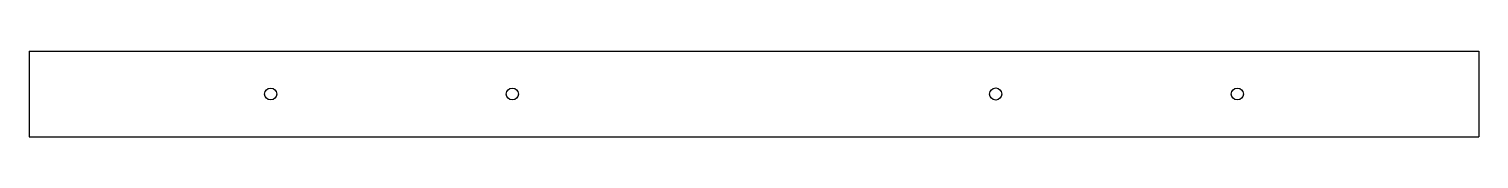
# Model space of a CAD drawing. Header units: millimetres. Extents: x -135 to 135, y 0 to 16.
import ezdxf

# ---------------------------------------------------------------- set-up
doc = ezdxf.new("R2010")
doc.units = ezdxf.units.MM

msp = doc.modelspace()

# ---------------------------------------------------------------- linework, layer by layer
at = {"color": 7, "linetype": 'Continuous', "lineweight": 25}
for p, q in [((-135, 16), (-135, 0)), ((-135, 16), (135, 16)), ((135, 16), (135, 0)), ((-135, 0), (135, 0))]:
    msp.add_line(p, q, dxfattribs=at)
for centre, radius in [((-90, 8), 1.12), ((-45, 8), 1.12), ((45, 8), 1.13), ((90, 8), 1.12)]:
    msp.add_circle(centre, radius, dxfattribs=at)

doc.saveas('drawing.dxf')
